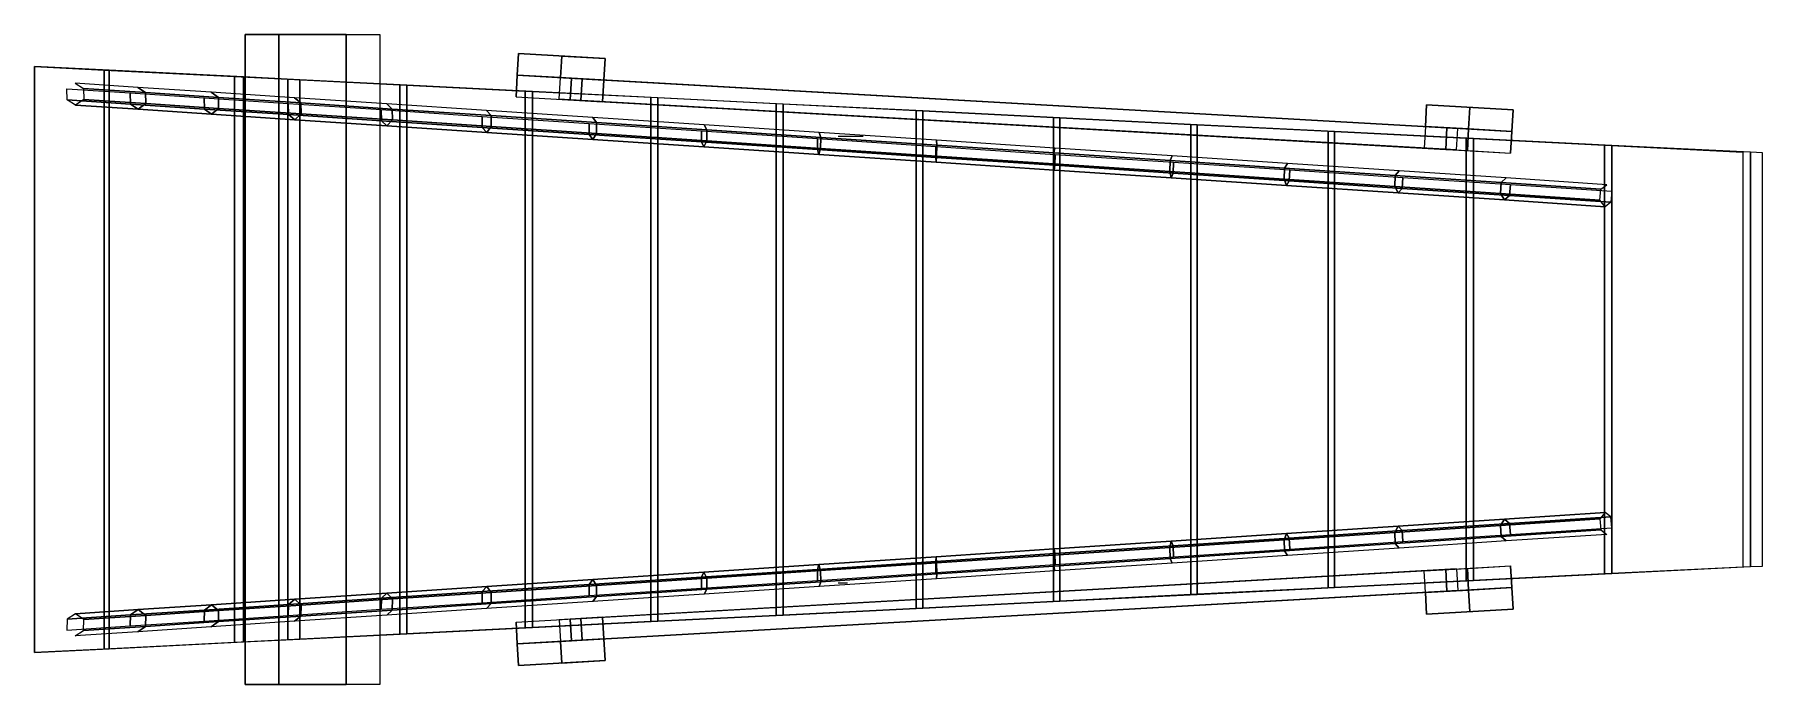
# Model space of a CAD drawing. Extents: x -19 to 140, y 0 to 60.
import ezdxf

# ---------------------------------------------------------------- set-up
doc = ezdxf.new("R2010")
doc.units = 0
doc.header["$LTSCALE"] = 50
doc.header["$MEASUREMENT"] = 0
doc.layers.get('0').update_dxf_attribs({"linetype": 'CONTINUOUS'})

msp = doc.modelspace()

# ---------------------------------------------------------------- linework, layer by layer
at = {"color": 0, "linetype": 'BYBLOCK', "extrusion": (0, -1, 0)}
for p, q in [((54.96, 50.98, 16.83), (55.83, 50.98, 22.02)), ((55.83, 50.98, 22.02), (57.29, 50.98, 22.02))]:
    msp.add_line(p, q, dxfattribs=at)
at = {"color": 0, "linetype": 'BYBLOCK', "extrusion": (0, 1, 0)}
msp.add_line((54.96, 9.73, 16.83), (55.83, 9.73, 22.02), dxfattribs=at)
at = {"color": 0, "linetype": 'BYBLOCK'}
for points in [[(25.45, 58.6, 0.02), (25.45, 58.6, 29.02), (25.34, 56.6, 29.02), (25.34, 56.6, 0.02)], [(25.45, 58.6, 0.02), (25.34, 56.6, 0.02), (29.33, 56.38, 0.02), (29.45, 58.37, 0.02)], [(25.45, 58.6, 29.02), (25.34, 56.6, 29.02), (33.33, 56.15, 26.02), (33.44, 58.15, 26.02)], [(25.45, 58.6, 0.02), (25.45, 58.6, 29.02), (33.44, 58.15, 26.02), (29.45, 58.37, 0.02)], [(29.45, 58.37, 0.02), (33.44, 58.15, 26.02), (33.33, 56.15, 26.02), (29.33, 56.38, 0.02)], [(25.34, 56.6, 29.02), (33.33, 56.15, 26.02), (29.33, 56.38, 0.02), (25.34, 56.6, 0.02)], [(25.34, 56.6, 0.02), (25.34, 56.6, 29.02), (33.33, 56.15, 26.02), (29.33, 56.38, 0.02)], [(30.33, 56.32, 6.02), (31.33, 56.26, 13.02), (31.22, 54.27, 13.02), (30.22, 54.32, 6.02)], [(30.33, 56.32, 6.02), (31.33, 56.26, 13.02), (111.2, 51.75, 13.02), (112.2, 51.69, 6.02)], [(31.22, 54.27, 13.02), (111.09, 49.75, 13.02), (112.09, 49.7, 6.02), (30.22, 54.32, 6.02)], [(109.32, 53.86, 26.02), (109.21, 51.86, 26.02), (117.19, 51.41, 29.02), (117.31, 53.41, 29.02)], [(113.31, 53.63, 0.02), (109.32, 53.86, 26.02), (109.21, 51.86, 26.02), (113.2, 51.64, 0.02)], [(109.32, 53.86, 26.02), (109.21, 51.86, 26.02), (117.19, 51.41, 29.02), (117.31, 53.41, 29.02)], [(113.31, 53.63, 0.02), (109.32, 53.86, 26.02), (117.31, 53.41, 29.02), (117.31, 53.41, 0.02)], [(113.31, 53.63, 0.02), (113.2, 51.64, 0.02), (117.19, 51.41, 0.02), (117.31, 53.41, 0.02)], [(117.31, 53.41, 0.02), (117.31, 53.41, 29.02), (117.19, 51.41, 29.02), (117.19, 51.41, 0.02)], [(109.21, 51.86, 26.02), (109.09, 49.87, 26.02), (117.08, 49.41, 29.02), (117.19, 51.41, 29.02)], [(109.21, 51.86, 26.02), (109.09, 49.87, 26.02), (113.09, 49.64, 0.02), (113.2, 51.64, 0.02)], [(109.21, 51.86, 26.02), (109.09, 49.87, 26.02), (117.08, 49.41, 29.02), (117.19, 51.41, 29.02)], [(113.2, 51.64, 0.02), (109.21, 51.86, 26.02), (117.19, 51.41, 29.02), (117.19, 51.41, 0.02)], [(112.2, 51.69, 6.02), (111.2, 51.75, 13.02), (111.09, 49.75, 13.02), (112.09, 49.7, 6.02)], [(113.2, 51.64, 0.02), (113.09, 49.64, 0.02), (117.08, 49.41, 0.02), (117.19, 51.41, 0.02)], [(117.19, 51.41, 0.02), (117.19, 51.41, 29.02), (117.08, 49.41, 29.02), (117.08, 49.41, 0.02)], [(109.21, 8.84, 26.02), (109.09, 10.84, 26.02), (117.08, 11.29, 29.02), (117.19, 9.29, 29.02)], [(109.21, 8.84, 26.02), (109.09, 10.84, 26.02), (117.08, 11.29, 29.02), (117.19, 9.29, 29.02)], [(113.2, 9.07, 0.02), (113.09, 11.06, 0.02), (117.08, 11.29, 0.02), (117.19, 9.29, 0.02)], [(117.19, 9.29, 0.02), (117.19, 9.29, 29.02), (117.08, 11.29, 29.02), (117.08, 11.29, 0.02)], [(117.31, 7.3, 0.02), (117.31, 7.3, 29.02), (117.08, 11.29, 29.02), (117.08, 11.29, 0.02)], [(117.31, 7.3, 0.02), (117.31, 7.3, 29.02), (117.08, 11.29, 29.02), (117.08, 11.29, 0.02)], [(31.22, 6.44, 13.02), (111.09, 10.95, 13.02), (112.09, 11.01, 6.02), (30.22, 6.38, 6.02)], [(109.21, 8.84, 26.02), (109.09, 10.84, 26.02), (113.09, 11.06, 0.02), (113.2, 9.07, 0.02)], [(112.2, 9.01, 6.02), (111.2, 8.95, 13.02), (111.09, 10.95, 13.02), (112.09, 11.01, 6.02)], [(30.33, 4.38, 6.02), (31.33, 4.44, 13.02), (111.2, 8.95, 13.02), (112.2, 9.01, 6.02)], [(113.2, 9.07, 0.02), (109.21, 8.84, 26.02), (117.19, 9.29, 29.02), (117.19, 9.29, 0.02)], [(109.32, 6.84, 26.02), (109.21, 8.84, 26.02), (117.19, 9.29, 29.02), (117.31, 7.3, 29.02)], [(109.32, 6.84, 26.02), (109.21, 8.84, 26.02), (117.19, 9.29, 29.02), (117.31, 7.3, 29.02)], [(113.31, 7.07, 0.02), (109.32, 6.84, 26.02), (109.21, 8.84, 26.02), (113.2, 9.07, 0.02)], [(113.31, 7.07, 0.02), (113.2, 9.07, 0.02), (117.19, 9.29, 0.02), (117.31, 7.3, 0.02)], [(117.31, 7.3, 0.02), (117.31, 7.3, 29.02), (117.19, 9.29, 29.02), (117.19, 9.29, 0.02)], [(30.33, 4.38, 6.02), (31.33, 4.44, 13.02), (31.22, 6.44, 13.02), (30.22, 6.38, 6.02)], [(113.31, 7.07, 0.02), (109.32, 6.84, 26.02), (117.31, 7.3, 29.02), (117.31, 7.3, 0.02)], [(25.34, 4.1, 0.02), (25.34, 4.1, 29.02), (33.33, 4.55, 26.02), (29.33, 4.33, 0.02)], [(25.34, 4.1, 29.02), (33.33, 4.55, 26.02), (29.33, 4.33, 0.02), (25.34, 4.1, 0.02)], [(25.45, 2.1, 29.02), (25.34, 4.1, 29.02), (33.33, 4.55, 26.02), (33.44, 2.56, 26.02)], [(25.45, 2.1, 0.02), (25.34, 4.1, 0.02), (29.33, 4.33, 0.02), (29.45, 2.33, 0.02)], [(25.45, 2.1, 0.02), (25.45, 2.1, 29.02), (25.34, 4.1, 29.02), (25.34, 4.1, 0.02)], [(29.45, 2.33, 0.02), (33.44, 2.56, 26.02), (33.33, 4.55, 26.02), (29.33, 4.33, 0.02)], [(25.45, 2.1, 0.02), (25.45, 2.1, 29.02), (33.44, 2.56, 26.02), (29.45, 2.33, 0.02)]]:
    msp.add_3dface(points, dxfattribs=at)

# ---------------------------------------------------------------- meshes
mesh = msp.add_polymesh((2, 6), dxfattribs=dict(at, n_close=True))
for k, corner in enumerate([(12.65, 0.35, 71.23), (9.54, 0.35, 76.62), (3.31, 0.35, 76.62), (0.2, 0.35, 71.23), (3.31, 0.35, 65.83), (9.54, 0.35, 65.83), (12.65, 60.35, 71.23), (9.54, 60.35, 76.62), (3.31, 60.35, 76.62), (0.2, 60.35, 71.23), (3.31, 60.35, 65.83), (9.54, 60.35, 65.83)]):
    mesh.set_mesh_vertex(divmod(k, 6), corner)
mesh = msp.add_polymesh((2, 4), dxfattribs=dict(at, n_close=True))
for k, corner in enumerate([(29.33, 56.38, 0.02), (33.33, 56.15, 26.02), (25.34, 56.6, 29.02), (25.34, 56.6, 0.02), (29.45, 58.37, 0.02), (33.44, 58.15, 26.02), (25.45, 58.6, 29.02), (25.45, 58.6, 0.02)]):
    mesh.set_mesh_vertex(divmod(k, 4), corner)
mesh = msp.add_polymesh((2, 30), dxfattribs=dict(at, n_close=True))
for k, corner in enumerate([(138.53, 11.19, 26.91), (125.75, 10.55, 31.48), (112.97, 9.91, 36.05), (100.23, 9.28, 36.76), (87.55, 8.64, 31.93), (74.86, 8.01, 27.09), (62.18, 7.37, 22.26), (49.24, 6.73, 24.24), (37.66, 6.15, 31.32), (26.07, 5.57, 38.39), (14.49, 4.99, 45.47), (4.16, 4.47, 53.72), (-0.78, 4.23, 66.29), (-12.81, 3.62, 68.6), (-19.25, 3.3, 60.34), (-12.36, 3.65, 71.28), (0.06, 4.27, 68.63), (5.26, 4.53, 56.24), (15.14, 5.02, 47.58), (26.73, 5.6, 40.5), (38.31, 6.18, 33.43), (49.9, 6.76, 26.35), (62.78, 7.4, 24.78), (75.46, 8.04, 29.61), (88.14, 8.67, 34.45), (100.82, 9.31, 39.28), (113.65, 9.95, 38.08), (126.44, 10.59, 33.51), (139.22, 11.23, 28.94), (140.34, 11.28, 17.93), (138.53, 49.51, 26.91), (125.75, 50.15, 31.48), (112.97, 50.79, 36.05), (100.23, 51.43, 36.76), (87.55, 52.06, 31.93), (74.86, 52.7, 27.09), (62.18, 53.33, 22.26), (49.24, 53.98, 24.24), (37.66, 54.56, 31.32), (26.07, 55.14, 38.39), (14.49, 55.72, 45.47), (4.16, 56.23, 53.72), (-0.78, 56.48, 66.29), (-12.81, 57.08, 68.6), (-19.25, 57.4, 60.34), (-12.36, 57.06, 71.28), (0.06, 56.44, 68.63), (5.26, 56.18, 56.24), (15.14, 55.68, 47.58), (26.73, 55.1, 40.5), (38.31, 54.52, 33.43), (49.9, 53.94, 26.35), (62.78, 53.3, 24.78), (75.46, 52.67, 29.61), (88.14, 52.03, 34.45), (100.82, 51.4, 39.28), (113.65, 50.76, 38.08), (126.44, 50.12, 33.51), (139.22, 49.48, 28.94), (140.34, 49.42, 17.93)]):
    mesh.set_mesh_vertex(divmod(k, 30), corner)
mesh = msp.add_polymesh((16, 6), dxfattribs=dict(at, n_close=True))
for k, corner in enumerate([(-15.51, 55.87, 65.33), (-14.73, 55.38, 65.76), (-14.71, 54.36, 65.76), (-15.47, 53.83, 65.33), (-16.25, 54.32, 64.89), (-16.27, 55.34, 64.89), (-9.72, 55.48, 56.06), (-8.99, 54.99, 56.58), (-8.97, 53.98, 56.59), (-9.68, 53.45, 56.08), (-10.4, 53.94, 55.56), (-10.42, 54.96, 55.55), (-2.93, 55.04, 47.5), (-2.27, 54.55, 48.1), (-2.25, 53.53, 48.12), (-2.89, 53, 47.54), (-3.56, 53.48, 46.93), (-3.58, 54.5, 46.91), (4.77, 54.52, 39.74), (5.36, 54.04, 40.42), (5.37, 53.02, 40.45), (4.8, 52.49, 39.8), (4.21, 52.97, 39.13), (4.19, 53.99, 39.1), (13.28, 53.96, 32.9), (13.79, 53.48, 33.64), (13.8, 52.47, 33.68), (13.3, 51.92, 32.98), (12.79, 52.4, 32.23), (12.78, 53.42, 32.2), (22.5, 53.35, 27.05), (22.92, 52.88, 27.85), (22.93, 51.86, 27.89), (22.51, 51.31, 27.14), (22.08, 51.78, 26.35), (22.08, 52.8, 26.3), (32.31, 52.7, 22.26), (32.64, 52.23, 23.11), (32.65, 51.22, 23.16), (32.31, 50.66, 22.37), (31.98, 51.13, 21.53), (31.97, 52.14, 21.48), (42.59, 52.02, 18.61), (42.83, 51.56, 19.48), (42.83, 50.54, 19.55), (42.58, 49.98, 18.73), (42.34, 50.44, 17.85), (42.35, 51.46, 17.79), (53.22, 51.31, 16.12), (53.36, 50.86, 17.02), (53.35, 49.84, 17.09), (53.19, 49.28, 16.26), (53.05, 49.73, 15.35), (53.07, 50.75, 15.28), (64.05, 50.59, 14.83), (64.09, 50.15, 15.75), (64.07, 49.13, 15.83), (64.01, 48.56, 14.98), (63.98, 49.01, 14.07), (64, 50.02, 13.99), (74.97, 49.87, 14.77), (74.9, 49.43, 15.69), (74.87, 48.42, 15.77), (74.91, 47.84, 14.93), (74.97, 48.28, 14.01), (75, 49.29, 13.93), (85.82, 49.15, 15.92), (85.65, 48.72, 16.83), (85.61, 47.71, 16.92), (85.74, 47.12, 16.09), (85.91, 47.55, 15.18), (85.94, 48.57, 15.1), (96.47, 48.45, 18.28), (96.21, 48.02, 19.17), (96.16, 47.01, 19.26), (96.38, 46.42, 18.45), (96.64, 46.84, 17.57), (96.69, 47.85, 17.48), (106.8, 47.76, 21.82), (106.43, 47.34, 22.67), (106.38, 46.33, 22.76), (106.68, 45.73, 21.99), (107.05, 46.15, 21.14), (107.11, 47.16, 21.05), (116.67, 47.11, 26.48), (116.21, 46.7, 27.29), (116.14, 45.68, 27.38), (116.53, 45.08, 26.66), (116.99, 45.49, 25.85), (117.06, 46.5, 25.76), (125.96, 46.49, 32.22), (125.41, 46.09, 32.98), (125.33, 45.07, 33.07), (125.8, 44.46, 32.4), (126.35, 44.87, 31.64), (126.42, 45.88, 31.55)]):
    mesh.set_mesh_vertex(divmod(k, 6), corner)
mesh = msp.add_polymesh((2, 4), dxfattribs=dict(at, n_close=True))
for k, corner in enumerate([(29.33, 56.38, 0.02), (33.33, 56.15, 26.02), (25.34, 56.6, 29.02), (25.34, 56.6, 0.02), (29.22, 54.38, 0.02), (33.21, 54.15, 26.02), (25.23, 54.61, 29.02), (25.23, 54.61, 0.02)]):
    mesh.set_mesh_vertex(divmod(k, 4), corner)
mesh = msp.add_polymesh((2, 4), dxfattribs=dict(at, n_close=True))
for k, corner in enumerate([(25.34, 56.6, 0.02), (29.33, 56.38, 0.02), (33.33, 56.15, 26.02), (25.34, 56.6, 29.02), (25.34, 56.6, 0.02), (29.33, 56.38, 0.02), (33.33, 56.15, 26.02), (25.34, 56.6, 29.02)]):
    mesh.set_mesh_vertex(divmod(k, 4), corner)
mesh = msp.add_polymesh((2, 4), dxfattribs=dict(at, n_close=True))
for k, corner in enumerate([(112.2, 51.69, 6.02), (111.2, 51.75, 13.02), (31.33, 56.26, 13.02), (30.33, 56.32, 6.02), (112.09, 49.7, 6.02), (111.09, 49.75, 13.02), (31.22, 54.27, 13.02), (30.22, 54.32, 6.02)]):
    mesh.set_mesh_vertex(divmod(k, 4), corner)
mesh = msp.add_polymesh((2, 4), dxfattribs=dict(at, n_close=True))
for k, corner in enumerate([(117.19, 51.41, 0.02), (117.19, 51.41, 29.02), (109.21, 51.86, 26.02), (113.2, 51.64, 0.02), (117.31, 53.41, 0.02), (117.31, 53.41, 29.02), (109.32, 53.86, 26.02), (113.31, 53.63, 0.02)]):
    mesh.set_mesh_vertex(divmod(k, 4), corner)
mesh = msp.add_polymesh((16, 6), dxfattribs=dict(at, n_close=True))
for k, corner in enumerate([(-15.51, 4.84, 65.33), (-14.73, 5.33, 65.76), (-14.71, 6.35, 65.76), (-15.47, 6.87, 65.33), (-16.25, 6.38, 64.89), (-16.27, 5.36, 64.89), (-9.72, 5.22, 56.06), (-8.99, 5.71, 56.58), (-8.97, 6.73, 56.59), (-9.68, 7.26, 56.08), (-10.4, 6.77, 55.56), (-10.42, 5.75, 55.55), (-2.93, 5.67, 47.5), (-2.27, 6.16, 48.1), (-2.25, 7.17, 48.12), (-2.89, 7.71, 47.54), (-3.56, 7.22, 46.93), (-3.58, 6.2, 46.91), (4.77, 6.18, 39.74), (5.36, 6.66, 40.42), (5.37, 7.68, 40.45), (4.8, 8.22, 39.8), (4.21, 7.74, 39.13), (4.19, 6.72, 39.1), (13.28, 6.74, 32.9), (13.79, 7.22, 33.64), (13.8, 8.24, 33.68), (13.3, 8.78, 32.98), (12.79, 8.31, 32.23), (12.78, 7.29, 32.2), (22.5, 7.35, 27.05), (22.92, 7.82, 27.85), (22.93, 8.84, 27.89), (22.51, 9.39, 27.14), (22.08, 8.92, 26.35), (22.08, 7.9, 26.3), (32.31, 8.01, 22.26), (32.64, 8.47, 23.11), (32.65, 9.49, 23.16), (32.31, 10.04, 22.37), (31.98, 9.58, 21.53), (31.97, 8.56, 21.48), (42.59, 8.69, 18.61), (42.83, 9.14, 19.48), (42.83, 10.16, 19.55), (42.58, 10.72, 18.73), (42.34, 10.26, 17.85), (42.35, 9.25, 17.79), (53.22, 9.39, 16.12), (53.36, 9.84, 17.02), (53.35, 10.86, 17.09), (53.19, 11.43, 16.26), (53.05, 10.97, 15.35), (53.07, 9.96, 15.28), (64.05, 10.11, 14.83), (64.09, 10.55, 15.75), (64.07, 11.57, 15.83), (64.01, 12.14, 14.98), (63.98, 11.7, 14.07), (64, 10.68, 13.99), (74.97, 10.83, 14.77), (74.9, 11.27, 15.69), (74.87, 12.29, 15.77), (74.91, 12.87, 14.93), (74.97, 12.43, 14.01), (75, 11.41, 13.93), (85.82, 11.55, 15.92), (85.65, 11.98, 16.83), (85.61, 13, 16.92), (85.74, 13.58, 16.09), (85.91, 13.15, 15.18), (85.94, 12.14, 15.1), (96.47, 12.26, 18.28), (96.21, 12.68, 19.17), (96.16, 13.7, 19.26), (96.38, 14.29, 18.45), (96.64, 13.86, 17.57), (96.69, 12.85, 17.48), (106.8, 12.94, 21.82), (106.43, 13.36, 22.67), (106.38, 14.38, 22.76), (106.68, 14.97, 21.99), (107.05, 14.55, 21.14), (107.11, 13.54, 21.05), (116.67, 13.6, 26.48), (116.21, 14.01, 27.29), (116.14, 15.02, 27.38), (116.53, 15.62, 26.66), (116.99, 15.21, 25.85), (117.06, 14.2, 25.76), (125.96, 14.21, 32.22), (125.41, 14.62, 32.98), (125.33, 15.63, 33.07), (125.8, 16.24, 32.4), (126.35, 15.83, 31.64), (126.42, 14.82, 31.55)]):
    mesh.set_mesh_vertex(divmod(k, 6), corner)
mesh = msp.add_polymesh((2, 4), dxfattribs=dict(at, n_close=True))
for k, corner in enumerate([(112.2, 9.01, 6.02), (111.2, 8.95, 13.02), (31.33, 4.44, 13.02), (30.33, 4.38, 6.02), (112.09, 11.01, 6.02), (111.09, 10.95, 13.02), (31.22, 6.44, 13.02), (30.22, 6.38, 6.02)]):
    mesh.set_mesh_vertex(divmod(k, 4), corner)
mesh = msp.add_polymesh((2, 4), dxfattribs=dict(at, n_close=True))
for k, corner in enumerate([(117.19, 9.29, 0.02), (117.19, 9.29, 29.02), (109.21, 8.84, 26.02), (113.2, 9.07, 0.02), (117.31, 7.3, 0.02), (117.31, 7.3, 29.02), (109.32, 6.84, 26.02), (113.31, 7.07, 0.02)]):
    mesh.set_mesh_vertex(divmod(k, 4), corner)
mesh = msp.add_polymesh((2, 4), dxfattribs=dict(at, n_close=True))
for k, corner in enumerate([(29.33, 4.33, 0.02), (33.33, 4.55, 26.02), (25.34, 4.1, 29.02), (25.34, 4.1, 0.02), (29.22, 6.32, 0.02), (33.21, 6.55, 26.02), (25.23, 6.1, 29.02), (25.23, 6.1, 0.02)]):
    mesh.set_mesh_vertex(divmod(k, 4), corner)
mesh = msp.add_polymesh((2, 4), dxfattribs=dict(at, n_close=True))
for k, corner in enumerate([(25.34, 4.1, 0.02), (29.33, 4.33, 0.02), (33.33, 4.55, 26.02), (25.34, 4.1, 29.02), (25.34, 4.1, 0.02), (29.33, 4.33, 0.02), (33.33, 4.55, 26.02), (25.34, 4.1, 29.02)]):
    mesh.set_mesh_vertex(divmod(k, 4), corner)
mesh = msp.add_polymesh((2, 4), dxfattribs=dict(at, n_close=True))
for k, corner in enumerate([(29.33, 4.33, 0.02), (33.33, 4.55, 26.02), (25.34, 4.1, 29.02), (25.34, 4.1, 0.02), (29.45, 2.33, 0.02), (33.44, 2.56, 26.02), (25.45, 2.1, 29.02), (25.45, 2.1, 0.02)]):
    mesh.set_mesh_vertex(divmod(k, 4), corner)

doc.saveas('drawing.dxf')
